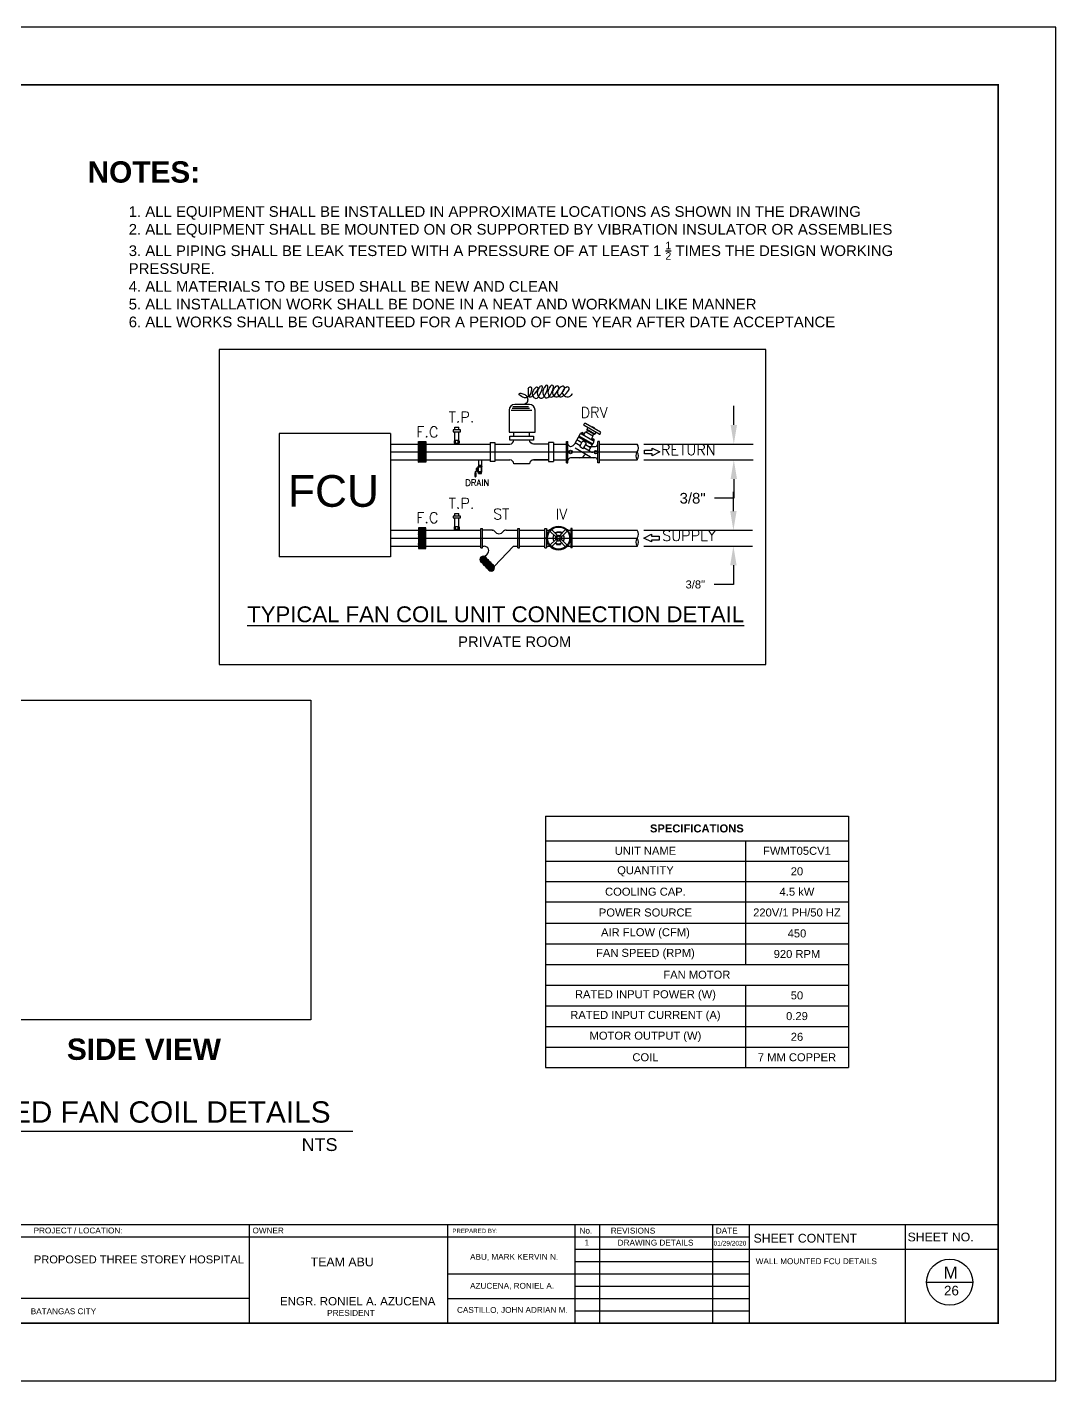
# Model space of a CAD drawing. Header units: inches. Extents: x 57.1 to 75, y 29.6 to 42.3.
# Drawn here: x 65.32 to 74.96, y 29.58 to 42.27 of the extents above; entities that cross this region are included whole.
import ezdxf

# ---------------------------------------------------------------- set-up
doc = ezdxf.new("R2010")
doc.units = ezdxf.units.IN
doc.header["$MEASUREMENT"] = 0
for name, color, linetype in [('.1', 1, 'Continuous'), ('AC.REF.1ST.', 7, 'Continuous'), ('MH-SARR', 7, 'Continuous'), ('MH-VALVE', 7, 'Continuous'), ('template', 7, 'Continuous')]:
    doc.layers.add(name, color=color, linetype=linetype)
doc.styles.add('arial', font='arial.ttf')
doc.styles.add('ROMANS', font='romans.shx', dxfattribs={"width": 0.8, "height": 100})
doc.dimstyles.get("Standard").update_dxf_attribs({"dimtxt": 0.18, "dimasz": 0.18, "dimexe": 0.18, "dimexo": 0.0625, "dimgap": 0.09, "dimtad": 0, "dimtih": 1, "dimtoh": 1, "dimdec": 4, "dimzin": 0, "dimdsep": 46, "dimtxsty": 'Standard', "dimcen": 0.09, "dimadec": 0, "dimazin": 0, "dimtfac": 1, "dimtdec": 4, "dimtofl": 0, "dimtmove": 0, "dimatfit": 3, "dimfxl": 1, "dimtolj": 1, "dimtzin": 0, "dimarcsym": 0})
picture_1 = doc.add_image_def('image2.png', size_in_pixel=(421, 394))

# ---------------------------------------------------------------- blocks, each defined once
blk = doc.blocks.new('*T3')
at = {"color": 0, "linetype": 'ByBlock', "lineweight": -2, "transparency": 16777216}
for p, q in [((0, 0), (2.84, 0)), ((0, 0), (0, -2.354)), ((2.84, 0), (2.84, -2.354)), ((0, -0.229), (2.84, -0.229)), ((1.875, -0.229), (1.875, -1.388)), ((0, -0.419), (2.84, -0.419)), ((0, -0.612), (2.84, -0.612)), ((0, -0.802), (2.84, -0.802)), ((0, -1.001), (2.84, -1.001)), ((0, -1.195), (2.84, -1.195)), ((0, -1.388), (2.84, -1.388)), ((0, -1.583), (2.84, -1.583)), ((1.875, -1.583), (1.875, -2.354)), ((0, -1.776), (2.84, -1.776)), ((0, -1.97), (2.84, -1.97)), ((0, -2.164), (2.84, -2.164)), ((0, -2.354), (2.84, -2.354))]:
    blk.add_line(p, q, dxfattribs=at)
at = {"color": 0, "transparency": 16777216, "char_height": 0.075, "attachment_point": 5, "style": 'arial'}
for s, insert, width in [('{\\fArial|b1|i0|c0|p34;SPECIFICATIONS}', (1.42, -0.114), 2.75016), ('UNIT NAME', (0.938, -0.324), 1.785), ('FWMT05CV1', (2.358, -0.324), 0.87516), ('{\\fArial|b0|i0|c0|p34;QUANTITY}', (0.938, -0.516), 1.785), ('{\\fArial|b0|i0|c0|p34;20}', (2.358, -0.516), 0.87516), ('COOLING CAP.', (0.938, -0.707), 1.785), ('{\\fArial|b0|i0|c0|p34;4.5 kW}', (2.358, -0.707), 0.87516), ('POWER SOURCE', (0.938, -0.902), 1.785), ('{\\fArial|b0|i0|c0|p34;220V/1 PH/50 HZ}', (2.358, -0.902), 0.87516), ('AIR FLOW (CFM)', (0.938, -1.098), 1.785), ('{\\fArial|b0|i0|c0|p34;450}', (2.358, -1.098), 0.87516), ('FAN SPEED (RPM)', (0.938, -1.291), 1.785), ('{\\fArial|b0|i0|c0|p34;920 RPM}', (2.358, -1.291), 0.87516), ('FAN MOTOR', (1.42, -1.485), 2.75016), ('RATED INPUT POWER (W)', (0.938, -1.679), 1.785), ('{\\fArial|b0|i0|c0|p34;50}', (2.358, -1.679), 0.87516), ('RATED INPUT CURRENT (A)', (0.938, -1.873), 1.785), ('{\\fArial|b0|i0|c0|p34;0.29}', (2.358, -1.873), 0.87516), ('MOTOR OUTPUT (W)', (0.938, -2.067), 1.785), ('{\\fArial|b0|i0|c0|p34;26}', (2.358, -2.067), 0.87516), ('COIL', (0.938, -2.259), 1.785), ('7 MM COPPER', (2.358, -2.259), 0.87516)]:
    blk.add_mtext(s, dxfattribs=dict(at, insert=insert, width=width))
blk = doc.blocks.new('1')
at = {"layer": 'AC.REF.1ST.'}
blk.add_hatch(color=256, dxfattribs=at).paths.add_polyline_path([(-37, 0, 1), (37, 0, 1)])
for radius in [46.8, 37.3]:
    blk.add_circle((0, 0), radius, dxfattribs=at)
blk = doc.blocks.new('V-BOOL')
at = {"layer": 'MH-VALVE'}
for p, q in [((-186, 75, 0), (-186, 70, 0)), ((-125, 80, 0), (-181, 80, 0)), ((-125, 65, 0), (-181, 65, 0)), ((-132, 25), (-132, -25)), ((-132, 25), (-112, 25)), ((-132, 8, 0), (-112, 8, 0)), ((-125, 80, 0), (-125, 65, 0)), ((-112, 75, 0), (-125, 75, 0)), ((-114, 70, 0), (-125, 70, 0)), ((-84, 44, 0), (-112, 69, 0)), ((-112, 33), (-101, 33)), ((-112, 33), (-112, -33, 0)), ((-82, 49, 0), (-110, 75, 0)), ((-101, 33), (-101, -33, 0)), ((-101, 30), (-30, 30)), ((-101, 25), (-30, 25)), ((-51, 43, 0), (-82, 43, 0)), ((-51, 48, 0), (-80, 48, 0)), ((-76, 48, 0), (-76, 59, 0)), ((-56, 59, 0), (-76, 59, 0)), ((-71, 48, 0), (-71, 59, 0)), ((-71, 30), (-71, 43, 0)), ((-61, 48, 0), (-61, 59, 0)), ((-61, 30), (-61, 43, 0)), ((-56, 48, 0), (-56, 59, 0)), ((-51, 43, 0), (-51, 48, 0)), ((-20, 33), (-30, 33)), ((-30, 33), (-30, -33, 0)), ((-20, 33), (-20, -33, 0)), ((0, 25), (-20, 25)), ((0, 8, 0), (-20, 8, 0)), ((0, 25), (0, -25)), ((-132, -11, 0), (-112, -11, 0)), ((-132, -25), (-112, -25)), ((-112, -33, 0), (-101, -33, 0)), ((-101, -25), (-30, -25)), ((-101, -30), (-30, -30)), ((-20, -33, 0), (-30, -33, 0)), ((0, -11, 0), (-20, -11, 0)), ((0, -25), (-20, -25))]:
    blk.add_line(p, q, dxfattribs=at)
for centre, radius, start, end in [((-181, 75, 0), 5.07, 90, 180), ((-181, 70, 0), 5.07, 180, 270), ((-114, 68, 0), 2.54, 45, 90), ((-112, 73, 0), 2.54, 45, 90), ((-82, 46, 0), 2.54, 225, 270), ((-80, 51, 0), 2.54, 225, 270)]:
    blk.add_arc(centre, radius, start, end, dxfattribs=at)
blk = doc.blocks.new('M-ARR01')
at = {"layer": 'MH-SARR'}
blk.add_lwpolyline([(-7, 0.88), (-7, -0.88), (-3.5, -0.88), (-3.5, -1.75), (0, 0), (-3.5, 1.75), (-3.5, 0.88)], close=True, dxfattribs=at)
blk = doc.blocks.new('*D7')
at = {"color": 0, "lineweight": -2, "transparency": 16777216}
for p, q in [((71.939, 38.539), (71.939, 38.719)), ((71.095, 38.359), (72.119, 38.359)), ((71.095, 38.211), (72.119, 38.211)), ((71.939, 38.031), (71.939, 37.851)), ((71.939, 37.851), (71.759, 37.851))]:
    blk.add_line(p, q, dxfattribs=at)
at = {"color": 0, "transparency": 16777216}
for points in [[(71.909, 38.539), (71.969, 38.539), (71.939, 38.359)], [(71.909, 38.031), (71.969, 38.031), (71.939, 38.211)]]:
    blk.add_solid(points, dxfattribs=at)
at = {"layer": 'Defpoints', "color": 0, "transparency": 16777216}
for p in [(71.033, 38.359), (71.033, 38.211), (71.939, 38.211)]:
    blk.add_point(p, dxfattribs=at)
at = {"color": 0, "transparency": 16777216, "insert": (71.553, 37.851), "char_height": 0.18, "attachment_point": 5}
blk.add_mtext('\\A1;{\\fArial|b0|i0|c0|p34;\\H0.55556x;3/8"}', dxfattribs=at)
blk = doc.blocks.new('*D8')
at = {"color": 0, "lineweight": -2, "transparency": 16777216}
for p, q in [((71.935, 37.731), (71.935, 37.911)), ((71.095, 37.551), (72.115, 37.551)), ((71.096, 37.403), (72.115, 37.403)), ((71.935, 37.223), (71.935, 37.043)), ((71.935, 37.043), (71.755, 37.043))]:
    blk.add_line(p, q, dxfattribs=at)
at = {"color": 0, "transparency": 16777216}
for points in [[(71.905, 37.731), (71.965, 37.731), (71.935, 37.551)], [(71.905, 37.223), (71.965, 37.223), (71.935, 37.403)]]:
    blk.add_solid(points, dxfattribs=at)
at = {"layer": 'Defpoints', "color": 0, "transparency": 16777216}
for p in [(71.033, 37.551), (71.033, 37.403), (71.935, 37.403)]:
    blk.add_point(p, dxfattribs=at)
at = {"color": 0, "transparency": 16777216, "insert": (71.578, 37.043), "char_height": 0.18, "width": 0.18337, "attachment_point": 5}
blk.add_mtext('\\A1;{\\fArial|b0|i0|c0|p34;\\H0.41667x;3/8"}', dxfattribs=at)

msp = doc.modelspace()

# ---------------------------------------------------------------- hatches: boundary and pattern name
at = {"ltscale": 0.02}
h = msp.add_hatch(dxfattribs=at)
h.set_pattern_fill('AR-HBONE', color=256, scale=8.44176e-05, style=0)
h.set_pattern_definition([(315, (765.380787, 221.459138), (1e-18, -0.01212947307), [0.025730498, -0.00857683266]), (225, (765.386852, 221.453073), (1e-18, -0.01212947307), [0.025730498, -0.00857683266])])
h.paths.add_polyline_path([(69.05196, 38.28552), (69.05196, 38.18843), (68.98443, 38.18843), (68.98443, 38.28552)])
h.paths.add_polyline_path([(69.05196, 38.28552), (68.98443, 38.28552), (68.98443, 38.38259), (69.05196, 38.38259)])
h = msp.add_hatch(dxfattribs=at)
h.set_pattern_fill('AR-HBONE', color=256, scale=8.44176e-05, style=0)
h.set_pattern_definition([(45, (765.380787, -145.69671), (1e-18, 0.01212947307), [0.025730498, -0.00857683266]), (135, (765.386852, -145.690645), (1e-18, 0.01212947307), [0.025730498, -0.00857683266])])
h.paths.add_polyline_path([(69.05196, 37.47691), (69.05196, 37.574), (68.98443, 37.574), (68.98443, 37.47691)])
h.paths.add_polyline_path([(69.05196, 37.47691), (68.98443, 37.47691), (68.98443, 37.37984), (69.05196, 37.37984)])

# ---------------------------------------------------------------- linework, layer by layer
at = {"layer": '.1', "color": 0}
msp.add_line((74.95767, 42.26777), (57.06194, 42.26777), dxfattribs=at)
at = {"ltscale": 0.02}
for p, q in [((68.72129, 38.45863), (67.67771, 38.45863)), ((67.67771, 38.45863), (67.67771, 37.3038)), ((68.72129, 38.45863), (68.72129, 37.3038)), ((69.32465, 38.49238), (69.32465, 38.51694)), ((69.32465, 38.51694), (69.3614, 38.51694)), ((69.3614, 38.49238), (69.3614, 38.51694)), ((70.44787, 38.36235), (70.50262, 38.45718)), ((70.62939, 38.38398), (70.50262, 38.45718)), ((70.50626, 38.45508), (70.51102, 38.46333)), ((70.51082, 38.45244), (70.51928, 38.46709)), ((70.5139, 38.4641), (70.53081, 38.45435)), ((70.52624, 38.45698), (70.51847, 38.46147)), ((70.5307, 38.4605), (70.51928, 38.46709)), ((70.52224, 38.44585), (70.5307, 38.4605)), ((70.52681, 38.44321), (70.53158, 38.45146)), ((70.53049, 38.44109), (70.54867, 38.47258)), ((70.53505, 38.54345), (70.53823, 38.54895)), ((70.67707, 38.45232), (70.53795, 38.53265)), ((70.61786, 38.43264), (70.54867, 38.47258)), ((70.68879, 38.47116), (70.54903, 38.55185)), ((70.55781, 38.46731), (70.56866, 38.48611)), ((70.63792, 38.45221), (70.56256, 38.49572)), ((70.56348, 38.49823), (70.572, 38.51299)), ((70.62882, 38.45138), (70.56638, 38.48743)), ((70.61222, 38.51537), (70.6153, 38.52071)), ((70.61222, 38.51537), (70.6153, 38.52071)), ((70.63529, 38.50916), (70.6153, 38.52071)), ((70.61568, 38.4339), (70.62654, 38.45269)), ((70.63221, 38.50383), (70.63529, 38.50916)), ((70.63221, 38.50383), (70.63529, 38.50916)), ((70.63963, 38.45427), (70.64815, 38.46902)), ((70.68788, 38.45522), (70.69107, 38.46075)), ((69.31978, 38.39071), (69.31978, 38.36769)), ((69.36085, 38.3927), (69.32567, 38.39273)), ((69.36091, 38.36565), (69.32567, 38.36567)), ((69.36093, 38.39275), (69.32569, 38.39273)), ((69.33144, 38.36799), (69.33144, 38.39041)), ((69.35475, 38.36797), (69.35475, 38.39038)), ((69.3664, 38.39068), (69.3664, 38.36766)), ((69.65503, 38.37399), (69.65503, 38.19605)), ((70.24816, 38.37399), (70.24816, 38.19605)), ((70.36989, 38.18397), (70.36989, 38.3843)), ((70.36989, 38.3843), (70.38471, 38.3843)), ((70.38471, 38.18397), (70.38471, 38.38427)), ((70.49819, 38.34401), (70.45251, 38.37038)), ((70.51401, 38.37142), (70.46833, 38.39779)), ((70.61093, 38.35201), (70.48416, 38.4252)), ((70.61621, 38.36114), (70.48943, 38.43434)), ((70.49819, 38.34401), (70.51929, 38.38055)), ((70.51919, 38.3197), (70.50205, 38.3296)), ((70.5336, 38.32356), (70.5547, 38.36011)), ((70.59142, 38.29018), (70.5336, 38.32356)), ((70.55084, 38.37452), (70.5337, 38.38441)), ((70.59511, 38.3246), (70.54943, 38.35097)), ((70.57922, 38.33576), (70.64222, 38.33576)), ((70.57928, 38.29719), (70.62939, 38.38398)), ((70.60151, 38.40009), (70.61864, 38.42975)), ((70.60518, 38.39796), (70.60995, 38.40622)), ((70.60975, 38.39532), (70.61821, 38.40997)), ((70.62973, 38.39723), (70.61283, 38.40699)), ((70.6174, 38.40435), (70.62517, 38.39987)), ((70.61821, 38.40997), (70.62963, 38.40338)), ((70.62117, 38.38873), (70.62963, 38.40338)), ((70.62574, 38.38609), (70.63051, 38.39435)), ((70.68077, 38.3843), (70.66595, 38.3843)), ((70.66595, 38.18397), (70.66595, 38.38427)), ((70.68077, 38.18397), (70.68077, 38.3843)), ((69.69997, 38.21088), (69.84038, 38.21088)), ((70.20345, 38.21088), (70.06281, 38.21088)), ((70.64211, 38.23026), (70.40811, 38.23026)), ((70.59733, 38.23733), (70.45223, 38.3211)), ((70.02574, 38.17381), (69.87745, 38.17381)), ((70.36989, 38.18397), (70.38471, 38.18397)), ((70.68077, 38.18397), (70.66595, 38.18397)), ((69.32465, 37.6844), (69.32465, 37.70896)), ((69.32465, 37.70896), (69.3614, 37.70896)), ((69.3614, 37.6844), (69.3614, 37.70896)), ((69.31978, 37.58273), (69.31978, 37.55971)), ((69.36085, 37.58472), (69.32567, 37.58474)), ((69.36093, 37.58477), (69.32569, 37.58474)), ((69.33144, 37.56001), (69.33144, 37.58243)), ((69.35475, 37.55998), (69.35475, 37.5824)), ((69.3664, 37.5827), (69.3664, 37.55968)), ((69.56985, 37.38718), (69.56985, 37.56727)), ((69.56985, 37.56727), (69.58467, 37.56727)), ((69.58467, 37.38718), (69.58467, 37.56727)), ((69.91659, 37.38718), (69.91659, 37.56727)), ((69.91659, 37.56727), (69.93141, 37.56727)), ((69.93141, 37.38718), (69.93141, 37.56727)), ((70.16819, 37.38717), (70.16819, 37.56727)), ((70.16819, 37.56727), (70.18301, 37.56727)), ((70.18301, 37.56727), (70.18301, 37.38717)), ((70.41027, 37.56727), (70.41028, 37.38717)), ((70.4251, 37.56727), (70.41027, 37.56727)), ((70.4251, 37.38717), (70.4251, 37.56727)), ((69.36091, 37.55766), (69.32567, 37.55769)), ((69.6743, 37.55147), (69.58467, 37.55147)), ((69.6743, 37.55147), (69.68029, 37.55134)), ((69.80439, 37.55147), (69.7984, 37.55134)), ((69.80439, 37.55147), (69.91659, 37.55147)), ((70.18301, 37.55166), (70.21208, 37.55166)), ((70.27032, 37.48866), (70.21629, 37.54269)), ((70.27032, 37.46616), (70.21629, 37.41213)), ((70.28539, 37.50373), (70.23136, 37.55776)), ((70.28539, 37.45108), (70.23136, 37.39705)), ((70.25978, 37.52935), (70.27379, 37.52935)), ((70.27379, 37.52935), (70.28469, 37.53772)), ((70.28469, 37.53772), (70.3086, 37.53772)), ((70.36192, 37.55776), (70.3079, 37.50373)), ((70.3079, 37.45108), (70.36192, 37.39705)), ((70.3195, 37.52935), (70.3086, 37.53772)), ((70.33351, 37.52935), (70.3195, 37.52935)), ((70.377, 37.54269), (70.32297, 37.48866)), ((70.32297, 37.46616), (70.377, 37.41213)), ((70.3812, 37.55166), (70.41027, 37.55166)), ((69.56985, 37.38718), (69.58467, 37.38718)), ((69.58066, 37.28917), (69.6005, 37.30812)), ((69.58467, 37.40297), (69.60035, 37.40181)), ((69.6005, 37.30812), (69.69724, 37.20688)), ((69.60403, 37.30443), (69.62901, 37.32829)), ((69.69259, 37.21175), (69.87385, 37.40297)), ((69.87385, 37.40297), (69.91659, 37.40297)), ((69.91659, 37.38718), (69.93141, 37.38718)), ((70.16819, 37.38717), (70.18301, 37.38717)), ((70.18301, 37.40316), (70.21209, 37.40316)), ((70.2646, 37.43253), (70.27685, 37.42312)), ((70.27685, 37.42312), (70.27685, 37.41709)), ((70.27685, 37.41709), (70.31644, 37.41709)), ((70.32869, 37.43253), (70.31644, 37.42312)), ((70.31644, 37.42312), (70.31644, 37.41709)), ((70.3812, 37.40316), (70.41028, 37.40316)), ((70.4251, 37.38717), (70.41028, 37.38717)), ((68.72129, 37.3038), (67.67771, 37.3038)), ((69.58066, 37.28917), (69.6774, 37.18792)), ((69.59058, 37.29865), (69.68732, 37.1974)), ((69.6774, 37.18792), (69.69724, 37.20688))]:
    msp.add_line(p, q, dxfattribs=at)
for p, q in [((68.72129, 38.35927), (68.98443, 38.35927)), ((70.24816, 38.35945), (70.36989, 38.35945)), ((70.68077, 38.35945), (71.03294, 38.35945)), ((68.72129, 38.28502), (71.03294, 38.28502)), ((68.72129, 38.21077), (68.98443, 38.21077)), ((69.54508, 38.21095), (69.54508, 38.16208)), ((69.57438, 38.21095), (69.57438, 38.16208)), ((70.24816, 38.21095), (70.36989, 38.21095)), ((70.68077, 38.21095), (71.03322, 38.21095)), ((68.72129, 37.55166), (68.98443, 37.55166)), ((68.72129, 37.47741), (71.03294, 37.47741)), ((69.93141, 37.55147), (70.16819, 37.55147)), ((68.72129, 37.40316), (68.98443, 37.40316)), ((69.93141, 37.40297), (70.16819, 37.40297)), ((63.15726, 31.9187), (68.3692, 31.9187))]:
    msp.add_line(p, q)
at = {"linetype": 'ByBlock', "lineweight": -2}
for p, q in [((69.05196, 38.35945), (69.65503, 38.35945)), ((69.05196, 38.21095), (69.65503, 38.21095)), ((69.05196, 37.55147), (69.56985, 37.55147)), ((70.4251, 37.55147), (71.03556, 37.55147)), ((70.4251, 37.40297), (71.03557, 37.40297))]:
    msp.add_line(p, q, dxfattribs=at)
at = {"linetype": 'ByBlock'}
msp.add_line((69.05196, 37.40297), (69.56985, 37.40297), dxfattribs=at)
at = {"ltscale": 0.02}
for points in [[(72.24004, 39.24589), (67.11502, 39.24589), (67.11502, 36.29166), (72.24004, 36.29166)], [(68.98443, 38.18843), (68.98443, 38.38259), (69.05196, 38.38259), (69.05196, 38.18843)], [(68.98443, 37.574), (68.98443, 37.37984), (69.05196, 37.37984), (69.05196, 37.574)]]:
    msp.add_lwpolyline(points, close=True, dxfattribs=at)
for points in [[(70.01093, 38.87605, -0.1056221), (70.01942, 38.88823, -0.12427053), (70.03053, 38.89436, -0.48185276), (70.04224, 38.88562, -0.10540116), (70.03252, 38.83166, -0.16439886), (70.00251, 38.79704, -0.23594285), (69.96977, 38.79483, -0.09435776), (69.92899, 38.82179, -0.46902019), (69.92993, 38.83365, -0.21088712), (69.94258, 38.8362, -0.06618692), (69.97973, 38.8227, -0.16327549), (70.0017, 38.79987, -0.15039186), (70.00662, 38.76597, -0.20991555), (69.98888, 38.73818, -0.18387661), (69.95256, 38.72987)], [(70.01093, 38.87605, -0.00893972), (70.01044, 38.82079, 0.61060665), (70.04641, 38.80535, 0.09236128), (70.10398, 38.87431, 0.5195942), (70.09529, 38.89244, 0.21510422), (70.08471, 38.88964, 0.06621207), (70.06128, 38.86483, 0.31484239), (70.06036, 38.8, 0.51598399), (70.10592, 38.79898, 0.10525733), (70.1469, 38.88818, 0.60634604), (70.1293, 38.90306, 0.16014495), (70.11672, 38.89233, 0.06199069), (70.09954, 38.85421, 0.29344256), (70.11581, 38.79573, 0.45384225), (70.15906, 38.8011, 0.1046108), (70.19753, 38.8956, 0.68758787), (70.17818, 38.90731, 0.10807266), (70.16423, 38.89057, 0.06015031), (70.15055, 38.85421, 0.26731359), (70.16657, 38.79912, 0.43223001), (70.20582, 38.8011, 0.12738545), (70.25032, 38.89303, 0.69709509), (70.22707, 38.90731, 0.09276946), (70.21247, 38.89062, 0.06252569), (70.19944, 38.86058, 0.24576907), (70.20982, 38.80878, 0.41771206), (70.24407, 38.80535, 0.14186764), (70.29789, 38.88448, 0.67194129), (70.27596, 38.90306, 0.10584439), (70.2613, 38.89093, 0.06046512), (70.24407, 38.8627, 0.29106368), (70.25128, 38.81133, 0.37779629), (70.29296, 38.80535, 0.14884823), (70.35309, 38.87743, 0.61219665), (70.33334, 38.90093, 0.13394819), (70.31243, 38.88969, 0.08686392), (70.29083, 38.86058, 0.28111941), (70.29477, 38.81341, 0.37737299), (70.33122, 38.80535, 0.1470472), (70.39573, 38.87125, 0.63652847), (70.37798, 38.89456, 0.12320854), (70.35886, 38.88512, 0.07335685), (70.33547, 38.85845, 0.30375474), (70.33596, 38.8277, 0.1975053), (70.37373, 38.80323, 0.17555964), (70.40563, 38.80846, 0.17499546), (70.42687, 38.83297)], [(69.69997, 38.35916), (69.84038, 38.35916, 0.41421356), (69.87745, 38.39623), (69.84038, 38.39623), (69.84038, 38.4333), (70.06281, 38.4333), (70.06281, 38.39623), (70.02574, 38.39623, -0.08276253)], [(70.20345, 38.35916), (70.06281, 38.35916, -0.41421356), (70.02574, 38.39623), (69.87745, 38.39623)]]:
    msp.add_lwpolyline(points, format="xyb", dxfattribs=at)
msp.add_lwpolyline([(69.83364, 38.47037), (70.07597, 38.47037), (70.07597, 38.67797, 0.41421356), (70.02407, 38.72987), (69.88554, 38.72987, 0.41421356), (69.83364, 38.67797)], format="xyb", close=True, dxfattribs=at)
for points in [[(69.86917, 38.71225), (70.01536, 38.71225)], [(69.85408, 38.67815), (70.0463, 38.67815)], [(69.86162, 38.69658), (70.02593, 38.69658)], [(69.30773, 38.4747), (69.37883, 38.47459), (69.37886, 38.49235), (69.30782, 38.49246), (69.30773, 38.4747)], [(69.32539, 38.39334), (69.32558, 38.47468)], [(69.36092, 38.39334), (69.36107, 38.47462)], [(69.87745, 38.4333), (69.87745, 38.47037)], [(70.02574, 38.4333), (70.02574, 38.47037)], [(69.32569, 38.35982), (69.32568, 38.36567)], [(69.36085, 38.35988), (69.36084, 38.36565)], [(69.65503, 38.37399), (69.69951, 38.37399), (69.69951, 38.19605), (69.65503, 38.19605)], [(70.24816, 38.37399), (70.20368, 38.37399), (70.20368, 38.19605), (70.24816, 38.19605)], [(69.69997, 38.21088), (69.84038, 38.21088)], [(70.06281, 38.21088), (70.20345, 38.21088)], [(69.30772, 37.66672), (69.37883, 37.66661), (69.37886, 37.68437), (69.30782, 37.68448), (69.30772, 37.66672)], [(69.32539, 37.58536), (69.32558, 37.66669)], [(69.36092, 37.58536), (69.36107, 37.66664)], [(69.32569, 37.55184), (69.32568, 37.55769)], [(69.36085, 37.5519), (69.36084, 37.55766)]]:
    msp.add_lwpolyline(points, dxfattribs=at)
for centre, radius in [((70.40937, 38.28502), 0.01709), ((70.64744, 38.2833), 0.01709), ((70.29664, 37.47741), 0.11253), ((70.29664, 37.47741), 0.10353), ((70.29664, 37.47741), 0.02863), ((70.29664, 37.47741), 0.01752)]:
    msp.add_circle(centre, radius, dxfattribs=at)
for centre, radius, start, end in [((70.51285, 38.46228), 0.00211, 60, 150), ((70.51376, 38.46175), 0.00211, 330, 60), ((70.51742, 38.45964), 0.00211, 60, 150), ((70.52518, 38.45516), 0.00211, 330, 60), ((70.52884, 38.45305), 0.00211, 60, 150), ((70.52975, 38.45252), 0.00211, 330, 60), ((70.5419, 38.5395), 0.00791, 150, 240), ((70.54508, 38.545), 0.00791, 60, 150), ((70.57034, 38.49428), 0.00791, 150, 240), ((70.63278, 38.45823), 0.00791, 240, 330), ((70.68103, 38.45918), 0.00791, 240, 330.024554), ((70.68422, 38.46471), 0.00791, 330.024554, 60.024554), ((69.32544, 38.38381), 0.00892, 47.72813, 129.303153), ((69.32544, 38.3746), 0.00892, 230.694253, 312.269275), ((69.34306, 38.36201), 0.03068, 67.610065, 112.258581), ((69.34313, 38.39636), 0.03068, 247.610065, 292.258581), ((69.36075, 38.38378), 0.00892, 50.694253, 132.269275), ((69.36075, 38.37457), 0.00892, 227.72813, 309.303153), ((70.41238, 38.36447), 0.02811, 190.267533, 260.370263), ((70.40944, 38.34715), 0.01055, 260.370263, 279.892961), ((70.40219, 38.38872), 0.05275, 279.892961, 330), ((70.50733, 38.33873), 0.01055, 150, 240), ((70.52446, 38.32884), 0.01055, 240, 330), ((70.52843, 38.37528), 0.01055, 60, 150), ((70.54556, 38.36538), 0.01055, 330, 60), ((70.61178, 38.40516), 0.00211, 60, 150), ((70.61269, 38.40463), 0.00211, 330, 60), ((70.61634, 38.40252), 0.00211, 60, 150), ((70.61681, 38.43081), 0.00211, 330, 60), ((70.62411, 38.39804), 0.00211, 330, 60), ((70.62776, 38.39593), 0.00211, 60, 150), ((70.62868, 38.3954), 0.00211, 330, 60), ((70.63652, 38.36463), 0.02943, 281.179899, 0.844306), ((69.84038, 38.17381), 0.03707, 0, 90), ((70.06281, 38.17381), 0.03707, 90, 180), ((70.41358, 38.20147), 0.02931, 100.743954, 169.999538), ((70.49496, 38.28301), 0.05275, 270, 326.488454), ((70.55213, 38.24515), 0.01582, 60, 146.488454), ((70.61779, 38.33587), 0.05275, 240, 270), ((70.62371, 38.28301), 0.05275, 240, 270), ((70.63664, 38.20147), 0.02931, 359.412191, 79.256046), ((69.32544, 37.57582), 0.00892, 47.72813, 129.303153), ((69.34306, 37.55403), 0.03068, 67.610065, 112.258581), ((69.36075, 37.5758), 0.00892, 50.694253, 132.269275), ((69.32544, 37.56661), 0.00892, 230.694253, 312.269275), ((69.34313, 37.58838), 0.03068, 247.610065, 292.258581), ((69.36075, 37.56659), 0.00892, 227.72813, 309.303153), ((69.6798, 37.5299), 0.02144, 33.642743, 88.698047), ((69.73934, 37.56953), 0.05008, 213.642743, 268.698047), ((69.73934, 37.56953), 0.05008, 268.698047, 326.357257), ((69.79888, 37.5299), 0.02144, 91.301953, 146.357257), ((70.29664, 37.47741), 0.05361, 146.46866, 213.53134), ((70.29664, 37.47741), 0.05361, 56.46866, 123.53134), ((70.29664, 37.47741), 0.05361, 326.46866, 33.53134), ((69.59961, 37.35918), 0.04264, 313.581638, 89.004214), ((70.29664, 37.47741), 0.05361, 236.46866, 303.53134)]:
    msp.add_arc(centre, radius, start, end, dxfattribs=at)
for centre, start, end in [((70.98315, 38.32242), 323.361668, 36.638332), ((71.08274, 38.24836), 143.361668, 217.063442), ((70.98315, 38.24836), 323.361668, 36.638332), ((71.08274, 37.44037), 143.361668, 217.063442), ((70.98315, 37.51444), 323.361668, 36.638332), ((70.98315, 37.44037), 323.361668, 36.638332)]:
    msp.add_arc(centre, 0.06206, start, end)
at = {"layer": 'template'}
for p, q in [((74.95767, 29.57808), (74.95767, 42.26777)), ((58.14653, 31.04338), (74.41537, 31.04338)), ((67.39806, 31.04338), (67.39806, 30.12037)), ((69.25522, 31.04338), (69.25522, 30.12037)), ((70.45023, 31.04338), (70.45023, 30.12037)), ((70.68098, 31.04338), (70.68098, 30.12037)), ((71.73818, 31.04338), (71.73818, 30.12037)), ((72.08431, 31.04338), (72.08431, 30.12037)), ((73.54347, 31.04338), (73.54347, 30.12037)), ((61.00303, 30.928), (71.20063, 30.928)), ((70.88359, 30.928), (72.08431, 30.928)), ((70.45023, 30.81263), (72.38994, 30.81263)), ((71.78398, 30.81263), (74.41537, 30.81263)), ((70.45023, 30.69725), (72.08431, 30.69725)), ((69.25522, 30.58188), (71.20063, 30.58188)), ((70.45023, 30.4665), (72.08431, 30.4665)), ((70.88359, 30.58188), (72.08431, 30.58188)), ((73.74553, 30.50327), (74.17819, 30.50327)), ((61.00303, 30.35233), (67.39806, 30.35233)), ((69.25522, 30.35112), (71.20063, 30.35112)), ((70.88359, 30.35112), (72.08431, 30.35112)), ((70.45023, 30.23575), (72.08431, 30.23575)), ((57.06194, 29.57808), (74.95767, 29.57808))]:
    msp.add_line(p, q, dxfattribs=at)
at = {"layer": 'template', "linetype": 'Continuous', "const_width": 0.01538}
msp.add_lwpolyline([(58.14653, 30.12037), (74.41537, 30.12037), (74.41537, 41.72548), (58.14653, 41.72548)], close=True, dxfattribs=at)
at = {"layer": 'template'}
msp.add_circle((73.96186, 30.50327), 0.21633, dxfattribs=at)

# ---------------------------------------------------------------- block references
for name, p, xscale, yscale, zscale, rotation in [('M-ARR01', (71.24565, 38.28539), -0.02051347831233871, 0.0205134783123099, 0.02051347831230278, 180), ('V-BOOL', (69.55973, 38.16208), 0.0005860993803525344, 0.0005860993803525344, 0.0005860993803525344, 90)]:
    msp.add_blockref(name, p, dxfattribs=dict(xscale=xscale, yscale=yscale, zscale=zscale, rotation=rotation))
at = {"xscale": -0.02051347831233871, "yscale": 0.0205134783123099, "zscale": 0.02051347831230278}
msp.add_blockref('M-ARR01', (71.09578, 37.47741), dxfattribs=at)
at = {"ltscale": 0.02, "extrusion": (0, 0, -1), "xscale": 0.0006860098086939454, "yscale": 0.0006860098086939454, "zscale": -0.0006860098087266791, "rotation": 226.3019526754785}
for p in [(-69.5922, 37.27598), (-69.61638, 37.25067), (-69.64057, 37.22536), (-69.66475, 37.20005)]:
    msp.add_blockref('1', p, dxfattribs=at)
msp.add_blockref('*T3', (70.17284, 34.87018))

# ---------------------------------------------------------------- texts
at = {"style": 'ROMANS'}
for s, height, p in [('DRV', 0.099, (70.50322, 38.60612)), ('T.P.', 0.099, (69.26619, 38.56269)), ('F.C', 0.099, (68.96274, 38.42342)), ('RETURN', 0.099, (71.25611, 38.25552)), ('DRAIN', 0.05861, (69.42162, 37.96821)), ('T.P.', 0.099, (69.26619, 37.75471)), ('F.C', 0.099, (68.96274, 37.61909)), ('ST', 0.099, (69.68329, 37.65352)), ('IV', 0.099, (70.26893, 37.65352)), ('SUPPLY', 0.099, (71.26754, 37.45206))]:
    msp.add_text(s, height=height, dxfattribs=at).set_placement(p)
at = {"ltscale": 0.02, "style": 'arial'}
for s, height, p in [('FCU', 0.297, (67.76099, 37.77131)), ('%%UTYPICAL FAN COIL UNIT CONNECTION DETAIL', 0.1485, (67.37896, 36.68966))]:
    msp.add_text(s, height=height, dxfattribs=at).set_placement(p)
at = {"attachment_point": 1, "style": 'arial'}
for s, width, gutter_width, heights, insert, char_height in [('{\\fArial|b1|i0|c0|p34;NOTES:}', 6.3751209, 0, [0.43703], (65.8828, 41.0098), 0.2), ('\\A1;1. ALL EQUIPMENT SHALL BE INSTALLED IN APPROXIMATE LOCATIONS AS SHOWN IN THE DRAWING\\P2. ALL EQUIPMENT SHALL BE MOUNTED ON OR SUPPORTED BY VIBRATION INSULATOR OR ASSEMBLIES\\P3. ALL PIPING SHALL BE LEAK TESTED WITH A PRESSURE OF AT LEAST 1 {\\H0.7x;\\S1/2;} TIMES THE DESIGN WORKING PRESSURE.\\P4. ALL MATERIALS TO BE USED SHALL BE NEW AND CLEAN\\P5. ALL INSTALLATION WORK SHALL BE DONE IN A NEAT AND WORKMAN LIKE MANNER \\P6. ALL WORKS SHALL BE GUARANTEED FOR A PERIOD OF ONE YEAR AFTER DATE ACCEPTANCE', 7.1750681, 1, [0], (66.26848, 40.58906), 0.1), ('{\\fArial|b1|i0|c0|p34;SIDE VIEW}', 2.5565789, 1, [0], (65.68924, 32.78723), 0.2), ('WALL MOUNTED FAN COIL DETAILS', 5.5498971, 1, [0], (63.30184, 32.1989), 0.2), ('SCALE                                                                                       NTS', 5.0445619, 1, [0], (63.28821, 31.85305), 0.12)]:
    msp.add_mtext_dynamic_manual_height_columns(s, width=width, gutter_width=gutter_width, heights=heights, dxfattribs=dict(at, insert=insert, char_height=char_height))
at = {"insert": (69.35559, 36.55651), "char_height": 0.099, "attachment_point": 1}
msp.add_mtext_dynamic_manual_height_columns('{\\fArial|b0|i0|c0|p34;PRIVATE ROOM}', width=1.4492577, gutter_width=1, heights=[0], dxfattribs=at)
at = {"layer": 'template', "style": 'arial'}
for s, height, p in [('PROJECT / LOCATION:', 0.0548037, (65.37707, 30.96062)), ('PROJECT / LOCATION:', 0.0548037, (65.37707, 30.96062)), ('PROJECT / LOCATION:', 0.0548037, (65.37707, 30.96062)), ('OWNER', 0.054804, (67.42855, 30.96062)), ('PREPARED BY: ', 0.0411027, (69.30176, 30.9638)), ('No.', 0.054804, (70.4931, 30.95922)), ('REVISIONS', 0.054804, (70.78608, 30.95922)), ('DATE', 0.054804, (71.77055, 30.95922)), ('SHEET NO.', 0.082205, (73.56764, 30.88604)), ('1', 0.0548, (70.54037, 30.84751)), ('DRAWING DETAILS', 0.0548037, (70.85099, 30.84669)), ('01/29/2020', 0.043843, (71.7499, 30.84687)), ('SHEET CONTENT', 0.0822055, (72.12434, 30.87463)), ('PROPOSED THREE STOREY HOSPITAL', 0.0743713, (65.37976, 30.67973)), ('TEAM ABU', 0.082887, (67.97304, 30.65195)), ('ABU, MARK KERVIN N.', 0.0548037, (69.46761, 30.71357)), ('WALL MOUNTED FCU DETAILS', 0.0548037, (72.14444, 30.67259)), ('M', 0.1125, (73.90598, 30.53694)), ('AZUCENA, RONIEL A.', 0.0548037, (69.46761, 30.44218)), ('26', 0.090004, (73.90868, 30.3796)), ('ENGR. RONIEL A. AZUCENA', 0.0775818, (67.6854, 30.28607)), ('BATANGAS CITY', 0.0548037, (65.35048, 30.20364)), ('PRESIDENT', 0.055859, (68.12761, 30.18794)), ('CASTILLO, JOHN ADRIAN M.', 0.0548037, (69.34503, 30.21642))]:
    msp.add_text(s, height=height, dxfattribs=at).set_placement(p)

# ---------------------------------------------------------------- dimensions: what is measured, and where the dimension line sits
for base, p1, p2, text, picture, middle in [((71.93868, 38.21132), (71.03294, 38.35945), (71.03294, 38.21132), '{\\fArial|b0|i0|c0|p34;\\H0.55556x;3/8"}', '*D7', (71.55299, 37.85132)), ((71.93453, 37.40297), (71.03294, 37.55147), (71.03322, 37.40297), '{\\fArial|b0|i0|c0|p34;\\H0.41667x;3/8"}', '*D8', (71.57776, 37.04297))]:
    dim = msp.add_linear_dim(base=base, p1=p1, p2=p2, angle=90, text=text, dimstyle='Standard')
    dim.commit()
    dim.dimension.update_dxf_attribs({"geometry": picture, "text_midpoint": middle})

# ---------------------------------------------------------------- pictures from other files: only their frames are drawn
image = msp.add_image(picture_1, insert=(64.77333, 32.96255), size_in_units=(3.20225, 2.99688))
image.dxf.flags = 7

doc.saveas('drawing.dxf')
